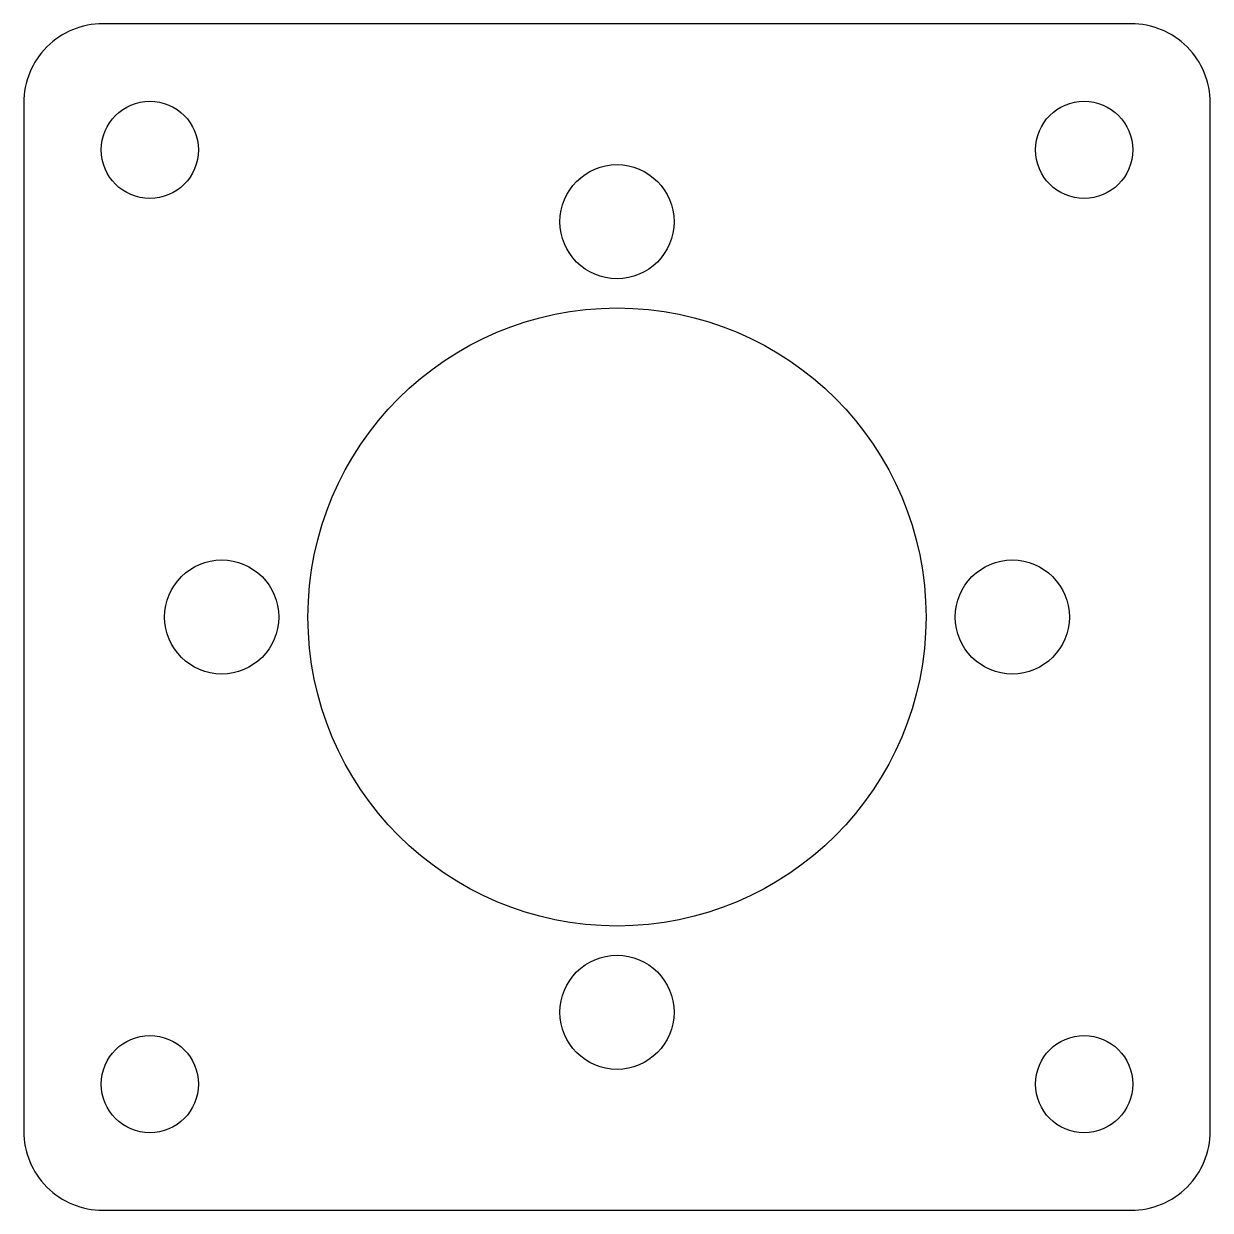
# Model space of a CAD drawing. Header units: inches. Extents: x -0.65 to 0.65, y -0.65 to 0.65.
import ezdxf

# ---------------------------------------------------------------- set-up
doc = ezdxf.new("R2010")
doc.units = ezdxf.units.IN
doc.layers.get('0').update_dxf_attribs({"linetype": 'CONTINUOUS'})

msp = doc.modelspace()

# ---------------------------------------------------------------- linework, layer by layer
msp.add_lwpolyline([(0.5633, -0.65, 0.414214), (0.65, -0.5633), (0.65, 0.5633, 0.414214), (0.5633, 0.65), (-0.5633, 0.65, 0.414214), (-0.65, 0.5633), (-0.65, -0.5633, 0.414214), (-0.5633, -0.65)], format="xyb", close=True)
for centre, radius in [((-0.5118, 0.5118), 0.0532), ((0.5118, 0.5118), 0.0532), ((0, 0.4331), 0.0625), ((0, 0), 0.3386), ((-0.4331, 0), 0.0625), ((0.4331, 0), 0.0625), ((0, -0.4331), 0.0625), ((-0.5118, -0.5118), 0.0532), ((0.5118, -0.5118), 0.0532)]:
    msp.add_circle(centre, radius)

doc.saveas('drawing.dxf')
